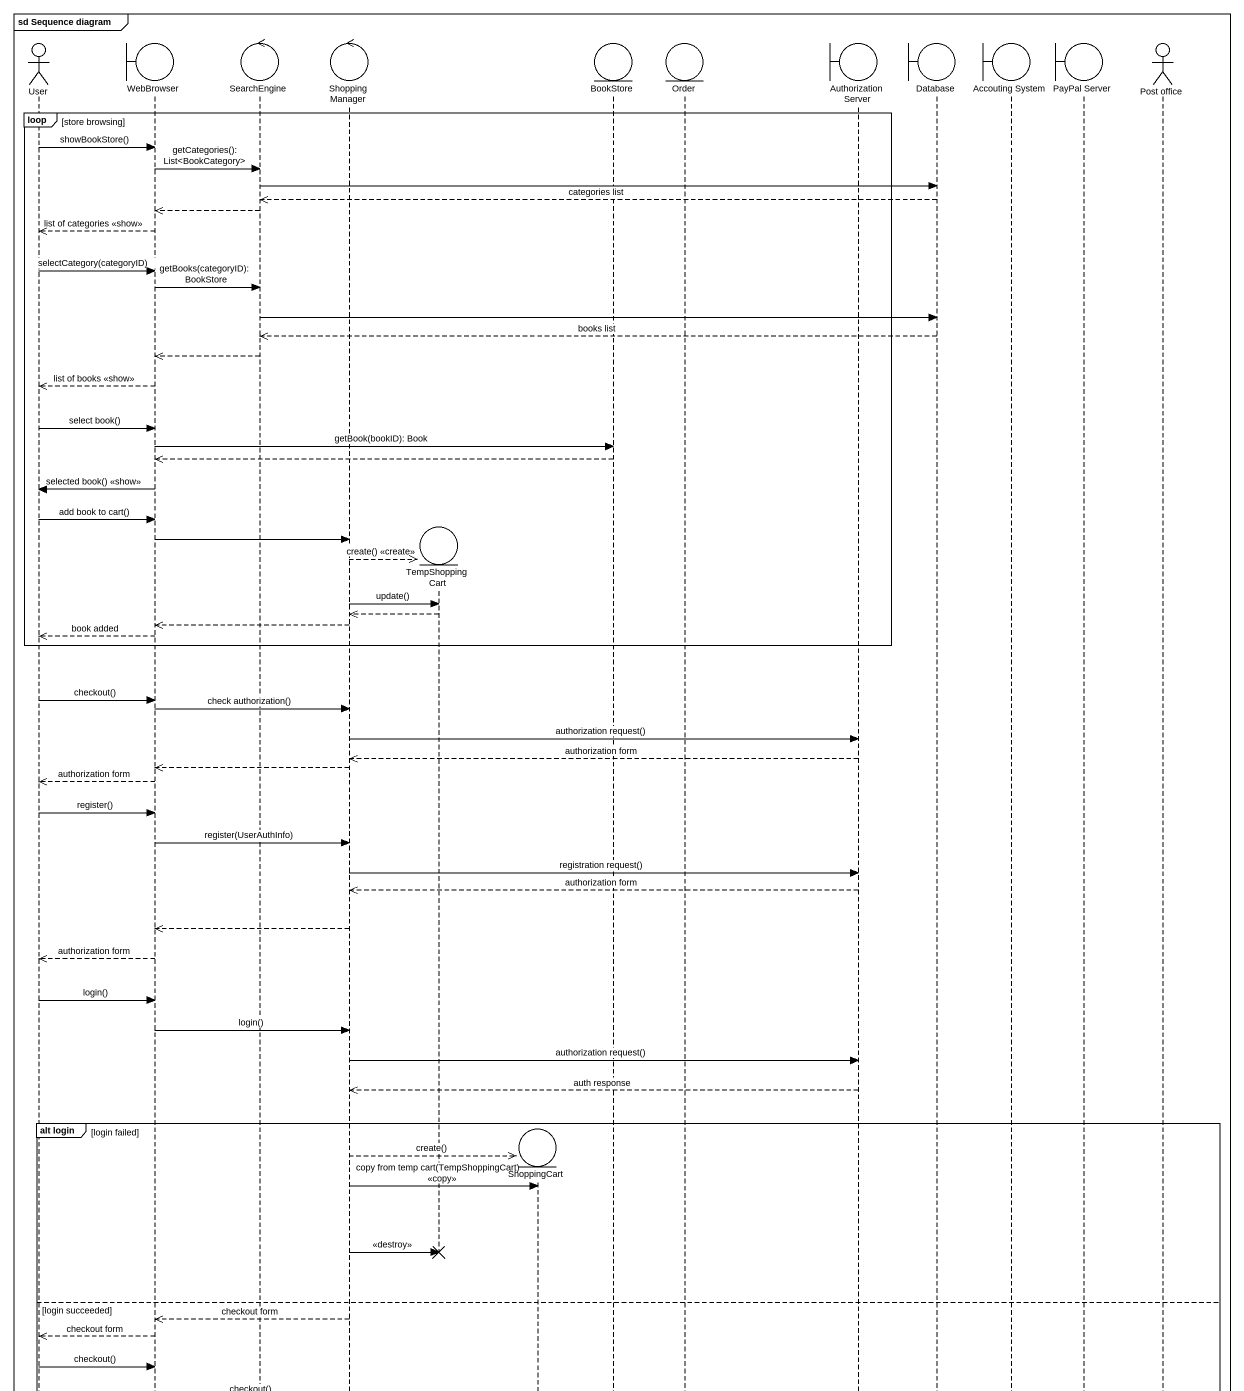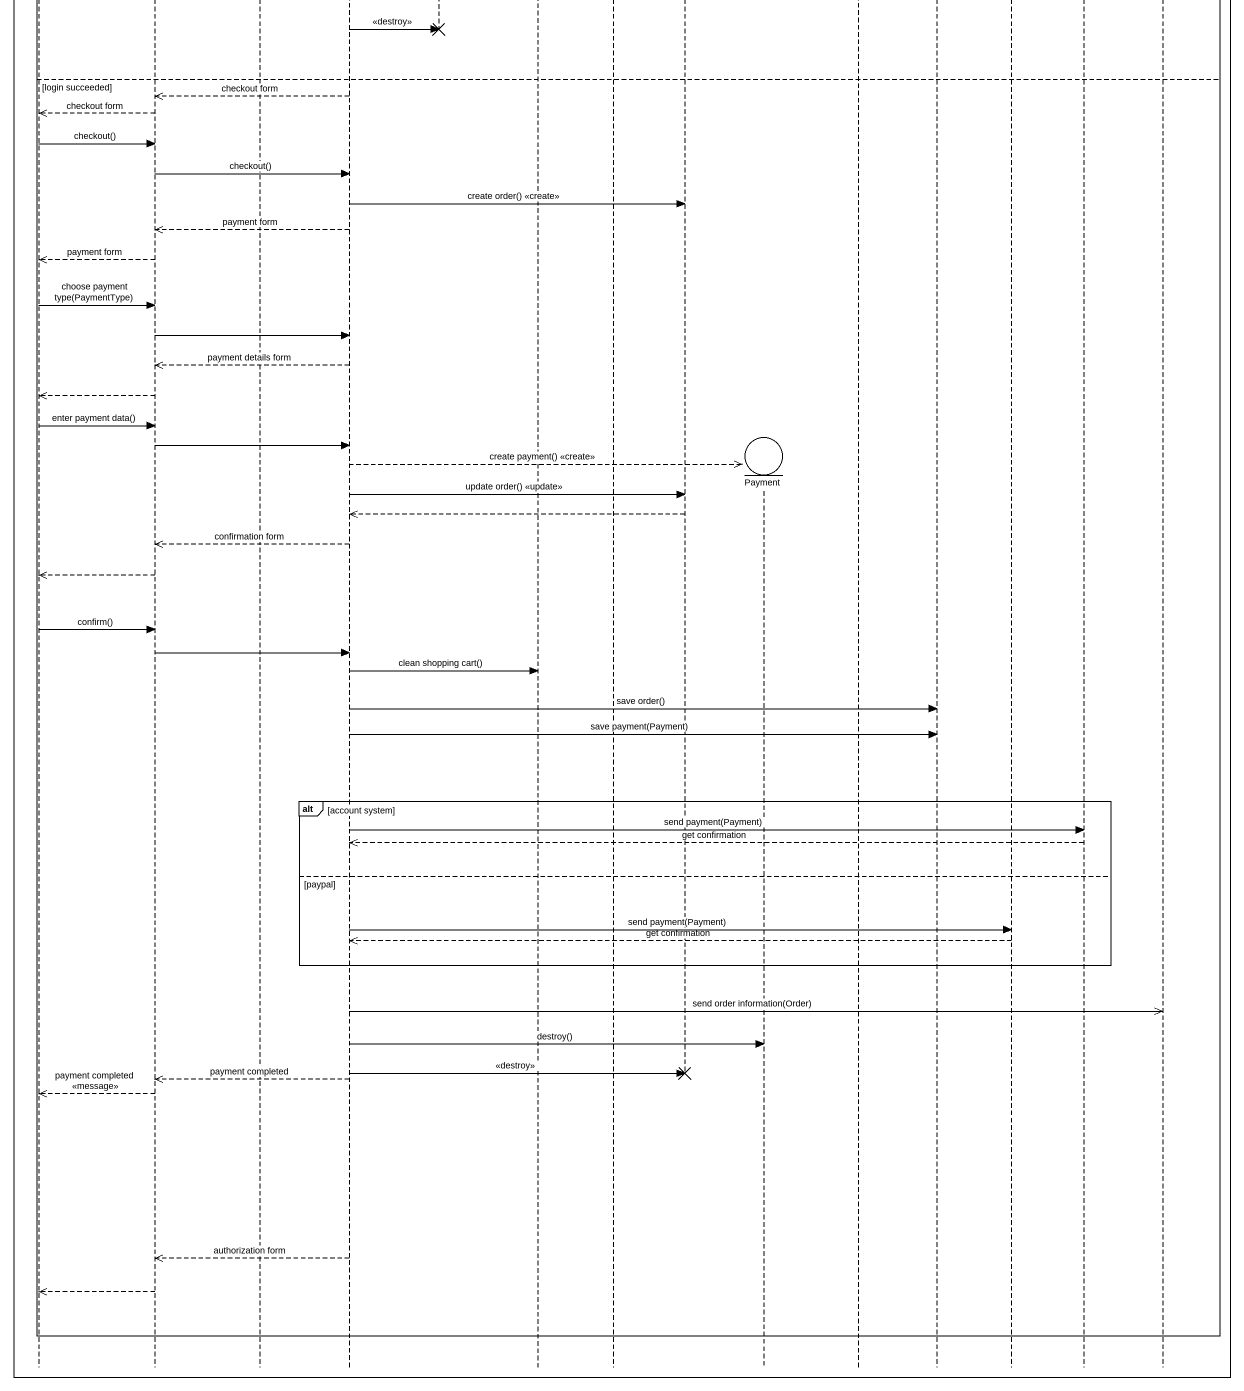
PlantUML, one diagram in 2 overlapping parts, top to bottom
@startuml
mainframe sd Sequence diagram
hide footbox
actor User
boundary WebBrowser
control SearchEngine
control ShoppingManager
entity TempShoppingCart
entity ShoppingCart
entity BookStore
entity Order
entity Payment
boundary AuthorizationServer
boundary "Database" as Database_
boundary "Accouting System" as Accouting_System
boundary "PayPal Server" as PayPal_Server
actor "Post office" as Post_office

loop store browsing
  User -> WebBrowser : showBookStore()
  WebBrowser -> SearchEngine : getCategories(): List<BookCategory>
  SearchEngine -> Database_
  Database_ -->> SearchEngine : categories list
  SearchEngine -->> WebBrowser
  WebBrowser -->> User : list of categories <<show>>
  User -> WebBrowser : selectCategory(categoryID)
  WebBrowser -> SearchEngine : getBooks(categoryID): BookStore
  SearchEngine -> Database_
  Database_ -->> SearchEngine : books list
  SearchEngine -->> WebBrowser
  WebBrowser -->> User : list of books <<show>>
  User -> WebBrowser : select book()
  WebBrowser -> BookStore : getBook(bookID): Book
  BookStore -->> WebBrowser
  WebBrowser -> User : selected book() <<show>>
  User -> WebBrowser : add book to cart()
  WebBrowser -> ShoppingManager
  ShoppingManager -->> TempShoppingCart ** : create() <<create>>
  ShoppingManager -> TempShoppingCart : update()
  TempShoppingCart -->> ShoppingManager
  ShoppingManager -->> WebBrowser
  WebBrowser -->> User : book added
end
User -> WebBrowser : checkout()
WebBrowser -> ShoppingManager : check authorization()
ShoppingManager -> AuthorizationServer : authorization request()
AuthorizationServer -->> ShoppingManager : authorization form
ShoppingManager -->> WebBrowser
WebBrowser -->> User : authorization form
User -> WebBrowser : register()
WebBrowser -> ShoppingManager : register(UserAuthInfo)
ShoppingManager -> AuthorizationServer : registration request()
AuthorizationServer -->> ShoppingManager : authorization form
ShoppingManager -->> WebBrowser
WebBrowser -->> User : authorization form
User -> WebBrowser : login()
WebBrowser -> ShoppingManager : login()
ShoppingManager -> AuthorizationServer : authorization request()
AuthorizationServer -->> ShoppingManager : auth response
group alt login [login failed]
  ShoppingManager -->> ShoppingCart ** : create()
  ShoppingManager -> ShoppingCart : copy from temp cart(TempShoppingCart) <<copy>>
  ShoppingManager -> TempShoppingCart !! : <<destroy>>
else login succeeded
  ShoppingManager -->> WebBrowser : checkout form
  WebBrowser -->> User : checkout form
  User -> WebBrowser : checkout()
  WebBrowser -> ShoppingManager : checkout()
  ShoppingManager -> Order : create order() <<create>>
  ShoppingManager -->> WebBrowser : payment form
  WebBrowser -->> User : payment form
  User -> WebBrowser : choose payment type(PaymentType)
  WebBrowser -> ShoppingManager
  ShoppingManager -->> WebBrowser : payment details form
  WebBrowser -->> User
  User -> WebBrowser : enter payment data()
  WebBrowser -> ShoppingManager
  ShoppingManager -->> Payment ** : create payment() <<create>>
  ShoppingManager -> Order : update order() <<update>>
  Order -->> ShoppingManager
  ShoppingManager -->> WebBrowser : confirmation form
  WebBrowser -->> User
  User -> WebBrowser : confirm()
  WebBrowser -> ShoppingManager
  ShoppingManager -> ShoppingCart : clean shopping cart()
  ShoppingManager -> Database_ : save order()
  ShoppingManager -> Database_ : save payment(Payment)
  alt account system
    ShoppingManager -> PayPal_Server : send payment(Payment)
    PayPal_Server -->> ShoppingManager : get confirmation
  else paypal
    ShoppingManager -> Accouting_System : send payment(Payment)
    Accouting_System -->> ShoppingManager : get confirmation
  end
  ShoppingManager ->> Post_office : send order information(Order)
  ShoppingManager -> Payment : destroy()
  ShoppingManager -> Order !! : <<destroy>>
  ShoppingManager -->> WebBrowser : payment completed
  WebBrowser -->> User : payment completed <<message>>
  ShoppingManager -->> WebBrowser : authorization form
  WebBrowser -->> User
end
@enduml
